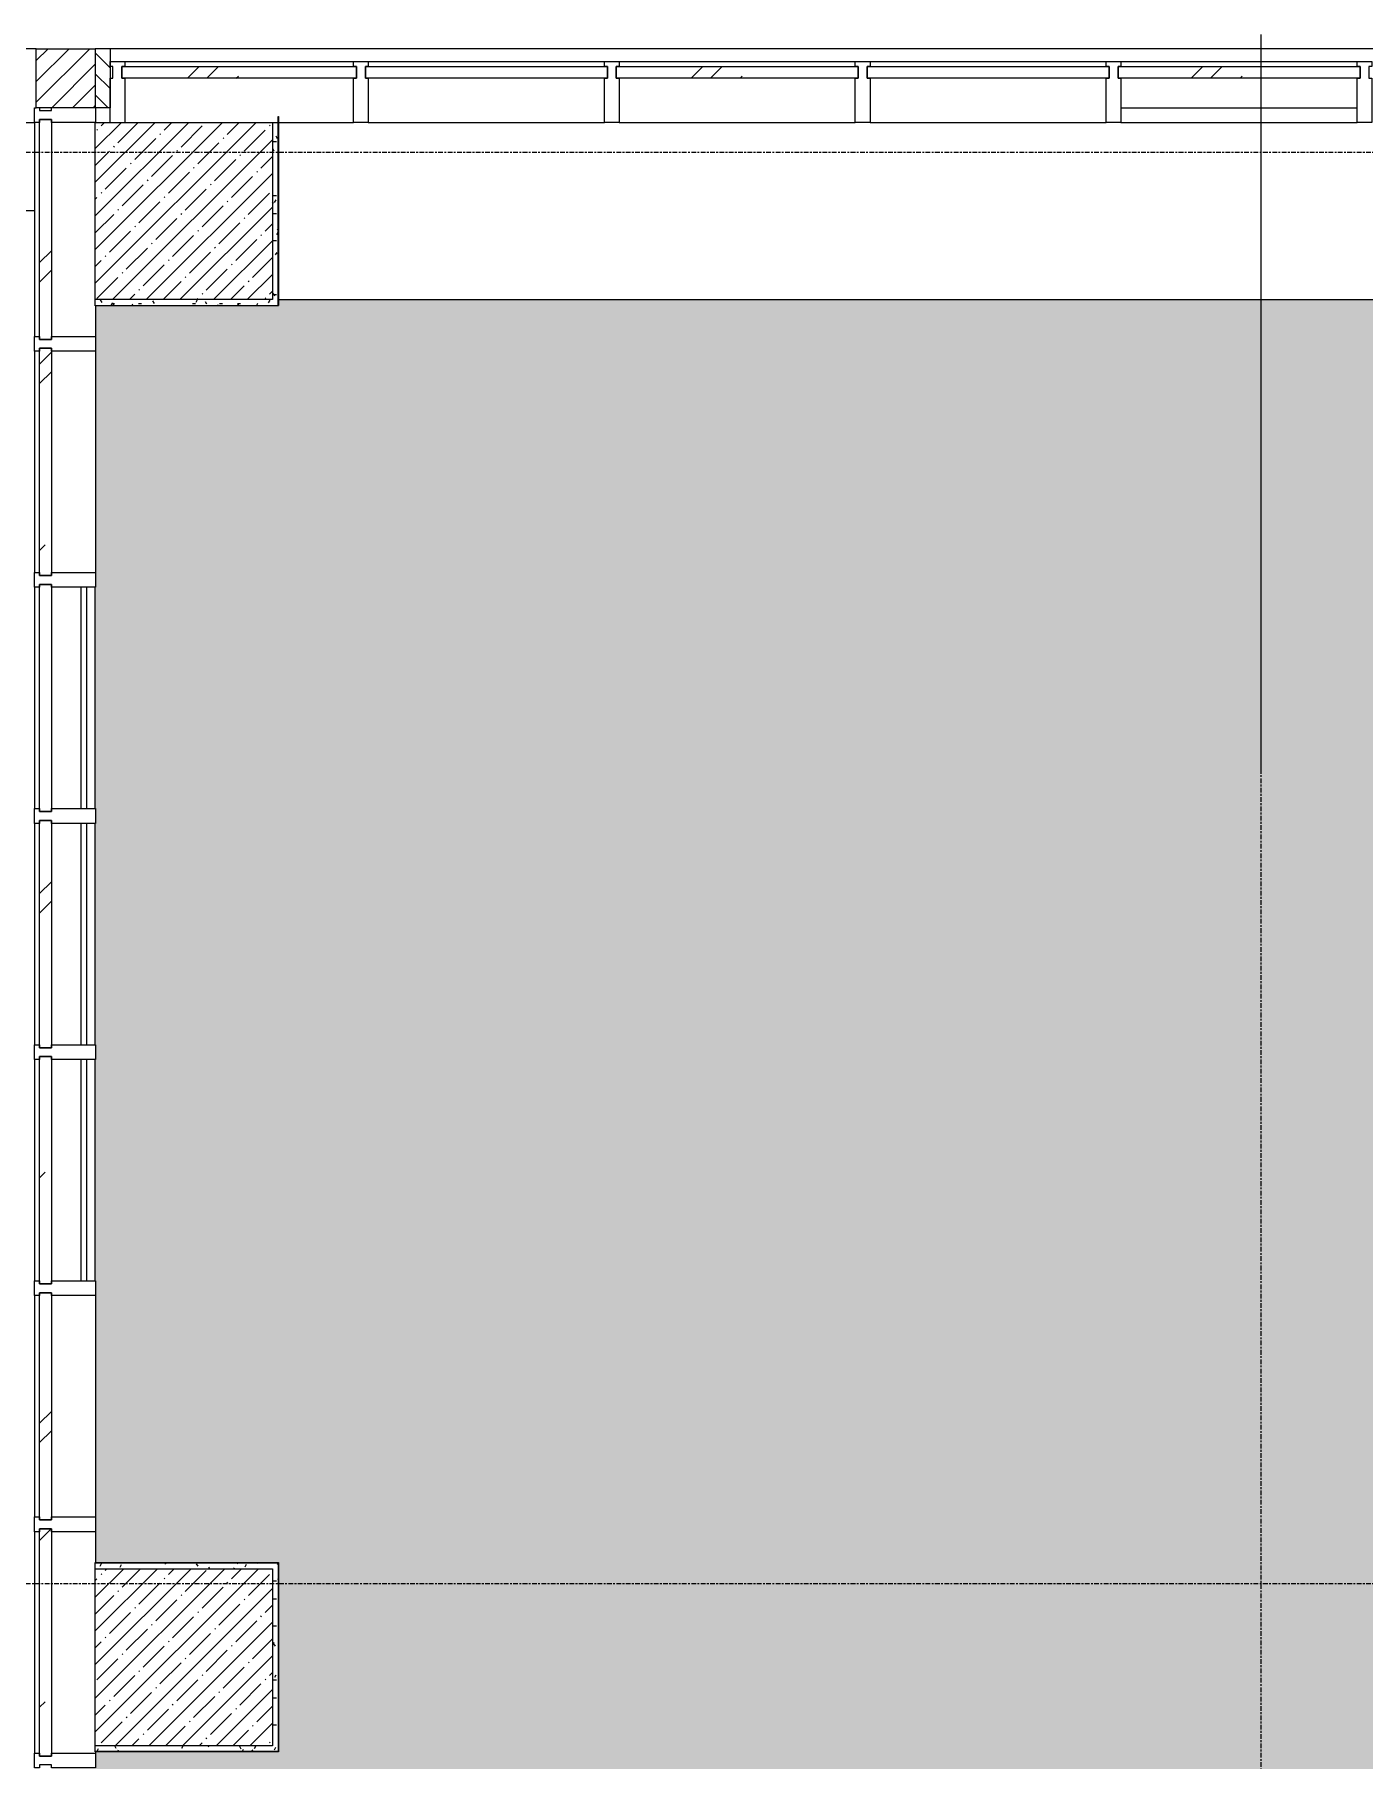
# Model space of a CAD drawing. Header units: millimetres. Extents: x -3917 to 185442, y -8553 to 29000.
# Drawn here: x 3854 to 8360, y 21550 to 27398 of the extents above; entities that cross this region are included whole.
import ezdxf

# ---------------------------------------------------------------- set-up
doc = ezdxf.new("R2010")
doc.units = ezdxf.units.MM
doc.linetypes.add('Осевая', pattern=[31.75, 6.35, -4.7625, 15.875, -4.7625])
doc.layers.add('A-CLNG-PATT-1', color=7, linetype='Continuous', lineweight=9, transparency=1)
for name, color, linetype, lineweight in [('A-GLAZ-CURT', 7, 'Continuous', 9), ('A-GLAZ-CURT-1', 7, 'Continuous', 25), ('A-GLAZ-CWMG', 7, 'Continuous', 9), ('A-GLAZ-CWMG-1', 7, 'Continuous', 25), ('A-WALL', 7, 'Continuous', 9), ('I-WALL', 7, 'Continuous', 9), ('S-COLS', 7, 'Continuous', 9), ('Оси', 7, 'Continuous', 9), ('Оси-2', 7, 'Осевая', 9)]:
    doc.layers.add(name, color=color, linetype=linetype, lineweight=lineweight)
for name, color, linetype, lineweight, true_color in [('A-WALL-1', 7, 'Continuous', 9, 0x3c3c3c), ('A-WALL-2', 7, 'Continuous', 9, 0x535353), ('A-WALL-FNSH-1', 7, 'Continuous', 9, 0x3c3c3c), ('I-WALL-1', 7, 'Continuous', 9, 0x535353), ('S-COLS-1', 9, 'Continuous', 9, 0x808080), ('S-COLS-2', 7, 'Continuous', 9, 0x3c3c3c)]:
    doc.layers.add(name, color=color, linetype=linetype, lineweight=lineweight, true_color=true_color)
pattern_1 = [(0, (0, 0), (121.92, 30.48), [10.058, -81.382, 10.058, -81.382, -487.68]), (0, (0, 0), (121.92, 30.48), [-182.88, 10.058, -172.822, 10.058, -81.382, -213.36]), (0, (0, 0), (121.92, 30.48), [-457.2, 10.058, -50.902, 10.058, -142.342]), (120, (45.72, 15.24), (-87.356454, 90.345817), [10.058, -81.382, 10.058, -81.382, -487.68]), (120, (45.72, 15.24), (-87.356454, 90.345817), [-182.88, 10.058, -172.822, 10.058, -81.382, -213.36]), (120, (45.72, 15.24), (-87.356454, 90.345817), [-457.2, 10.058, -50.902, 10.058, -142.342]), (240, (60.96, 76.2), (-34.563546, -120.825817), [10.058, -81.382, 10.058, -81.382, -487.68]), (240, (60.96, 76.2), (-34.563546, -120.825817), [-182.88, 10.058, -172.822, 10.058, -81.382, -213.36]), (240, (60.96, 76.2), (-34.563546, -120.825817), [-457.2, 10.058, -50.902, 10.058, -142.342])]

# ---------------------------------------------------------------- blocks, each defined once
blk = doc.blocks.new('Прямоугольный импост - Импост структурный с накладкой - 160мм-22858438-Сводный план потолков 2 этажа в осях 1-12')
at = {"layer": 'A-GLAZ-CWMG'}
for p, q in [((3854.1, 24725.1), (3854.1, 23975.1)), ((4011.1, 24725.1), (4011.1, 23975.1))]:
    blk.add_line(p, q, dxfattribs=at)
blk = doc.blocks.new('Прямоугольный импост - Импост структурный с накладкой - 190мм-22856805-Сводный план потолков 2 этажа в осях 1-12')
at = {"layer": 'A-GLAZ-CWMG-1'}
for p, q in [((-50, 0), (-50, 17)), ((-50, 17), (0, 17)), ((-40, 0), (-50, 0)), ((-40, -40), (-40, 0)), ((-0.1, 0), (-10, 0)), ((-10, 0), (-10, -40)), ((0, 17), (0, 11.1)), ((-50, -190), (-50, -40)), ((-50, -40), (-40, -40)), ((-10, -40), (-0.1, -40)), ((0, -190), (-50, -190))]:
    blk.add_line(p, q, dxfattribs=at)
blk = doc.blocks.new('Системная панель - Стекло - 40мм-22858580-Сводный план потолков 2 этажа в осях 1-12')
at = {"layer": 'A-GLAZ-CURT'}
h = blk.add_hatch(dxfattribs=at)
h.set_pattern_fill('FP_15', color=256, style=0, pattern_type=2)
h.set_pattern_definition([(135, (26637.62, -3971.1), (-282.843, -282.843), [200, -600]), (135, (26737.62, -4171.1), (-282.843, -282.843), [600, -200]), (135, (26837.62, -3771.1), (-282.843, -282.843), [200, -600])])
h.paths.add_polyline_path([(372.5, 40), (-372.5, 40), (-372.5, 0), (372.5, 0)])
at = {"layer": 'A-GLAZ-CURT-1'}
for p, q in [((-372.5, 0), (-372.5, 40)), ((-372.5, 40), (372.5, 40)), ((372.5, 0), (-372.5, 0)), ((372.5, 40), (372.5, 0))]:
    blk.add_line(p, q, dxfattribs=at)
blk = doc.blocks.new('Системная панель - Стекло - 40мм-V9-Сводный план потолков 2 этажа в осях 1-12')
at = {"layer": 'A-GLAZ-CURT'}
h = blk.add_hatch(dxfattribs=at)
h.set_pattern_fill('FP_17', color=256, style=0, pattern_type=2)
h.set_pattern_definition([(135, (23450.12, -3971.1), (-282.843, -282.843), [200, -600]), (135, (23550.12, -4171.1), (-282.843, -282.843), [600, -200]), (135, (23650.12, -3771.1), (-282.843, -282.843), [200, -600])])
h.paths.add_polyline_path([(385, 40), (-385, 40), (-385, 0), (385, 0)])
at = {"layer": 'A-GLAZ-CURT-1'}
for p, q in [((-385, 0), (-385, 40)), ((-385, 40), (385, 40)), ((385, 0), (-385, 0)), ((385, 40), (385, 0))]:
    blk.add_line(p, q, dxfattribs=at)
blk = doc.blocks.new('Прямоугольный импост - Импост структурный с накладкой - 190мм-22856798-Сводный план потолков 2 этажа в осях 1-12')
at = {"layer": 'A-GLAZ-CWMG-1'}
for p, q in [((25, 17), (-25, 17)), ((-25, 17), (-25, 0)), ((-25, 0), (-15, 0)), ((-15, 0), (-15, -40)), ((15, 0), (25, 0)), ((15, -40), (15, 0)), ((25, 0), (25, 17)), ((-15, -40), (-25, -40)), ((-25, -40), (-25, -190)), ((25, -40), (15, -40)), ((25, -190), (25, -40)), ((-25, -190), (25, -190))]:
    blk.add_line(p, q, dxfattribs=at)
blk = doc.blocks.new('Системная панель - Стекло - 40мм-V10-Сводный план потолков 2 этажа в осях 1-12')
at = {"layer": 'A-GLAZ-CURT'}
h = blk.add_hatch(dxfattribs=at)
h.set_pattern_fill('FP_19', color=256, style=0, pattern_type=2)
h.set_pattern_definition([(135, (22650.12, -3971.1), (-282.843, -282.843), [200, -600]), (135, (22750.12, -4171.1), (-282.843, -282.843), [600, -200]), (135, (22850.12, -3771.1), (-282.843, -282.843), [200, -600])])
h.paths.add_polyline_path([(385, 40), (-385, 40), (-385, 0), (385, 0)])
at = {"layer": 'A-GLAZ-CURT-1'}
for p, q in [((-385, 0), (-385, 40)), ((-385, 40), (385, 40)), ((385, 0), (-385, 0)), ((385, 40), (385, 0))]:
    blk.add_line(p, q, dxfattribs=at)
blk = doc.blocks.new('Системная панель - Стекло - 40мм-V11-Сводный план потолков 2 этажа в осях 1-12')
at = {"layer": 'A-GLAZ-CURT'}
h = blk.add_hatch(dxfattribs=at)
h.set_pattern_fill('FP_20', color=256, style=0, pattern_type=2)
h.set_pattern_definition([(135, (24250.12, -3971.1), (-282.843, -282.843), [200, -600]), (135, (24350.12, -4171.1), (-282.843, -282.843), [600, -200]), (135, (24450.12, -3771.1), (-282.843, -282.843), [200, -600])])
h.paths.add_polyline_path([(385, 40), (-385, 40), (-385, 0), (385, 0)])
at = {"layer": 'A-GLAZ-CURT-1'}
for p, q in [((-385, 0), (-385, 40)), ((-385, 40), (385, 40)), ((385, 0), (-385, 0)), ((385, 40), (385, 0))]:
    blk.add_line(p, q, dxfattribs=at)
blk = doc.blocks.new('Системная панель - Стекло - 40мм-22856069-Сводный план потолков 2 этажа в осях 1-12')
at = {"layer": 'A-GLAZ-CURT'}
h = blk.add_hatch(dxfattribs=at)
h.set_pattern_fill('FP_21', color=256, style=0, pattern_type=2)
h.set_pattern_definition([(45, (-4647.5, -27190), (-282.843, 282.843), [200, -600]), (45, (-4847.5, -27290), (-282.843, 282.843), [600, -200]), (45, (-4447.5, -27390), (-282.843, 282.843), [200, -600])])
h.paths.add_polyline_path([(397.5, -40), (397.5, 0), (-397.5, 0), (-397.5, -40), (-198.9, -40)])
at = {"layer": 'A-GLAZ-CURT-1'}
for p, q in [((-397.5, -40), (-397.5, 0)), ((-397.5, 0), (397.5, 0)), ((397.5, 0), (397.5, -40)), ((397.5, -40), (-397.5, -40))]:
    blk.add_line(p, q, dxfattribs=at)
blk = doc.blocks.new('Прямоугольный импост - Импост структурный с накладкой - 160мм-20149068-Сводный план потолков 2 этажа в осях 1-12')
at = {"layer": 'A-GLAZ-CWMG'}
for p, q in [((7535, 27307), (8335, 27307)), ((7535, 27150), (8335, 27150))]:
    blk.add_line(p, q, dxfattribs=at)
blk = doc.blocks.new('Прямоугольный импост - Импост структурный с накладкой - 190мм-22856065-Сводный план потолков 2 этажа в осях 1-12')
at = {"layer": 'A-GLAZ-CWMG-1'}
for p, q in [((25, 190), (-25, 190)), ((-25, 190), (-25, 40)), ((25, 40), (25, 190)), ((-25, 40), (-15, 40)), ((-15, 0), (-25, 0)), ((-25, 0), (-25, -17)), ((-15, 40), (-15, 0)), ((15, 0), (15, 40)), ((15, 40), (25, 40)), ((25, 0), (15, 0)), ((25, -17), (25, 0)), ((-25, -17), (25, -17))]:
    blk.add_line(p, q, dxfattribs=at)
blk = doc.blocks.new('Прямоугольный импост - Импост структурный с накладкой - 190мм-V16-Сводный план потолков 2 этажа в осях 1-12')
at = {"layer": 'A-GLAZ-CWMG-1'}
for p, q in [((-50, 40), (-50, 190)), ((0, 190), (0, 40)), ((-40, 40), (-50, 40)), ((-50, 0), (-40, 0)), ((-50, -17), (-50, 0)), ((-40, 0), (-40, 40)), ((0, 40), (-10, 40)), ((-10, 40), (-10, 0)), ((-10, 0), (0, 0)), ((0, 0), (0, -17)), ((0, -17), (-50, -17))]:
    blk.add_line(p, q, dxfattribs=at)
blk = doc.blocks.new('Системная панель - Стекло - 40мм-V24-Сводный план потолков 2 этажа в осях 1-12')
at = {"layer": 'A-GLAZ-CURT-1'}
for p, q in [((-385, 0), (-385, 40)), ((-385, 40), (385, 40)), ((385, 0), (-385, 0)), ((385, 40), (385, 0))]:
    blk.add_line(p, q, dxfattribs=at)
blk = doc.blocks.new('Прямоугольный импост - Импост структурный с накладкой - 190мм-23186009-Сводный план потолков 2 этажа в осях 1-12')
at = {"layer": 'A-GLAZ-CWMG'}
for p, q in [((3854.1, 26325.1), (3854.1, 25575.1)), ((4061.1, 26325.1), (4061.1, 25575.1))]:
    blk.add_line(p, q, dxfattribs=at)
blk = doc.blocks.new('Системная панель - Стекло - 40мм-V27-Сводный план потолков 2 этажа в осях 1-12')
at = {"layer": 'A-GLAZ-CURT'}
h = blk.add_hatch(dxfattribs=at)
h.set_pattern_fill('FP_35', color=256, style=0, pattern_type=2)
h.set_pattern_definition([(45, (-8035, -27190), (-282.8427, 282.8427), [200, -600]), (45, (-8235, -27290), (-282.8427, 282.8427), [600, -200]), (45, (-7835, -27390), (-282.8427, 282.8427), [200, -600])])
h.paths.add_polyline_path([(410, -40), (410, 0), (-410, 0), (-410, -40), (81.2, -40)])
at = {"layer": 'A-GLAZ-CURT-1'}
for p, q in [((-410, -40), (-410, 0)), ((-410, 0), (410, 0)), ((410, -40), (-410, -40)), ((410, 0), (410, -40))]:
    blk.add_line(p, q, dxfattribs=at)
blk = doc.blocks.new('Прямоугольный импост - Импост структурный с накладкой - 190мм-V28-Сводный план потолков 2 этажа в осях 1-12')
at = {"layer": 'A-GLAZ-CWMG'}
for p, q in [((6685, 27307), (7485, 27307)), ((6685, 27100), (7485, 27100))]:
    blk.add_line(p, q, dxfattribs=at)
blk = doc.blocks.new('Системная панель - Стекло - 40мм-V36-Сводный план потолков 2 этажа в осях 1-12')
at = {"layer": 'A-GLAZ-CURT'}
h = blk.add_hatch(dxfattribs=at)
h.set_pattern_fill('FP_45', color=256, style=0, pattern_type=2)
h.set_pattern_definition([(45, (-7185, -27190), (-282.8427, 282.8427), [200, -600]), (45, (-7385, -27290), (-282.8427, 282.8427), [600, -200]), (45, (-6985, -27390), (-282.8427, 282.8427), [200, -600])])
h.paths.add_polyline_path([(410, -40), (410, 0), (-410, 0), (-410, -40), (-291.4, -40)])
at = {"layer": 'A-GLAZ-CURT-1'}
for p, q in [((-410, -40), (-410, 0)), ((-410, 0), (410, 0)), ((410, -40), (-410, -40)), ((410, 0), (410, -40))]:
    blk.add_line(p, q, dxfattribs=at)
blk = doc.blocks.new('Системная панель - Стекло - 40мм-V37-Сводный план потолков 2 этажа в осях 1-12')
at = {"layer": 'A-GLAZ-CURT'}
h = blk.add_hatch(dxfattribs=at)
h.set_pattern_fill('FP_46', color=256, style=0, pattern_type=2)
h.set_pattern_definition([(45, (-5485, -27190), (-282.843, 282.843), [200, -600]), (45, (-5685, -27290), (-282.8427, 282.8427), [600, -200]), (45, (-5285, -27390), (-282.8427, 282.8427), [200, -600])])
h.paths.add_polyline_path([(410, -40), (410, 0), (-410, 0), (-410, -40), (186.1, -40)])
at = {"layer": 'A-GLAZ-CURT-1'}
for p, q in [((-410, -40), (-410, 0)), ((-410, 0), (410, 0)), ((410, -40), (-410, -40)), ((410, 0), (410, -40))]:
    blk.add_line(p, q, dxfattribs=at)
blk = doc.blocks.new('Прямоугольный импост - Импост структурный с накладкой - 190мм-23186025-Сводный план потолков 2 этажа в осях 1-12')
at = {"layer": 'A-GLAZ-CWMG'}
for p, q in [((4160, 27307), (4935, 27307)), ((4680, 27100), (4935, 27100))]:
    blk.add_line(p, q, dxfattribs=at)
blk = doc.blocks.new('Прямоугольный импост - Импост структурный с накладкой - 190мм-V39-Сводный план потолков 2 этажа в осях 1-12')
at = {"layer": 'A-GLAZ-CWMG'}
for p, q in [((3854.1, 22325.1), (3854.1, 21575.1)), ((4061.1, 22325.1), (4061.1, 22220)), ((4061.1, 21580), (4061.1, 21575.1))]:
    blk.add_line(p, q, dxfattribs=at)
blk = doc.blocks.new('BSC_Колонна _Прямоугольная - 200х200-22401950-Сводный план потолков 2 этажа в осях 1-12')
at = {"layer": 'S-COLS-1'}
h = blk.add_hatch(dxfattribs=at)
h.set_pattern_fill('FP_50', color=256, style=0, pattern_type=2)
h.set_pattern_definition([(45, (-3960, -27250), (-35.35534, 35.35534), [])])
h.paths.add_polyline_path([(-100, -100), (100, -100), (100, 100), (-100, 100), (-100, -50.2)])
at = {"layer": 'S-COLS-2'}
for p, q in [((-100, 100), (100, 100)), ((-100, -100), (-100, 100)), ((100, 100), (100, -100)), ((100, -100), (-100, -100))]:
    blk.add_line(p, q, dxfattribs=at)
blk = doc.blocks.new('Системная панель - Стекло - 40мм-V41-Сводный план потолков 2 этажа в осях 1-12')
at = {"layer": 'A-GLAZ-CURT'}
h = blk.add_hatch(dxfattribs=at)
h.set_pattern_fill('FP_51', color=256, style=0, pattern_type=2)
h.set_pattern_definition([(45, (-6335, -27190), (-282.8427, 282.8427), [200, -600]), (45, (-6535, -27290), (-282.8427, 282.8427), [600, -200]), (45, (-6135, -27390), (-282.8427, 282.8427), [200, -600])])
h.paths.add_polyline_path([(410, -40), (410, 0), (-410, 0), (-410, -40)])
at = {"layer": 'A-GLAZ-CURT-1'}
for p, q in [((-410, -40), (-410, 0)), ((-410, 0), (410, 0)), ((410, -40), (-410, -40)), ((410, 0), (410, -40))]:
    blk.add_line(p, q, dxfattribs=at)
blk = doc.blocks.new('Системная панель - Стекло - 40мм-V42-Сводный план потолков 2 этажа в осях 1-12')
at = {"layer": 'A-GLAZ-CURT'}
h = blk.add_hatch(dxfattribs=at)
h.set_pattern_fill('FP_52', color=256, style=0, pattern_type=2)
h.set_pattern_definition([(135, (25850.12, -3971.1), (-282.843, -282.843), [200, -600]), (135, (25950.12, -4171.1), (-282.843, -282.843), [600, -200]), (135, (26050.12, -3771.1), (-282.843, -282.843), [200, -600])])
h.paths.add_polyline_path([(385, 40), (-385, 40), (-385, 0), (385, 0)])
at = {"layer": 'A-GLAZ-CURT-1'}
for p, q in [((-385, 0), (-385, 40)), ((-385, 40), (385, 40)), ((385, 0), (-385, 0)), ((385, 40), (385, 0))]:
    blk.add_line(p, q, dxfattribs=at)
blk = doc.blocks.new('Прямоугольный импост - Импост структурный с накладкой - 190мм-23186016-Сводный план потолков 2 этажа в осях 1-12')
at = {"layer": 'A-GLAZ-CWMG'}
for p, q in [((3854.1, 27100.1), (3854.1, 26375.1)), ((4061.1, 26480), (4061.1, 26375.1))]:
    blk.add_line(p, q, dxfattribs=at)
blk = doc.blocks.new('BSC_Колонна _Прямоугольная - 600х600-V46-Сводный план потолков 2 этажа в осях 1-12')
at = {"layer": 'S-COLS-1'}
h = blk.add_hatch(dxfattribs=at)
h.set_pattern_fill('FP_56', color=256, style=0, pattern_type=2)
h.set_pattern_definition([(45, (-4360, -26800), (-57.02463, 57.02463), []), (45, (-4302.975, -26800), (-57.02463, 57.02463), [100.806, -20.161, 3.353, -16.808])])
h.paths.add_polyline_path([(-300, -300), (300, -300), (300, 300), (-300, 300)])
at = {"layer": 'S-COLS-2'}
for p, q in [((-300, 300), (300, 300)), ((-300, -300), (-300, 300)), ((300, 300), (300, -300)), ((300, -300), (-300, -300))]:
    blk.add_line(p, q, dxfattribs=at)
blk = doc.blocks.new('BSC_Колонна _Прямоугольная - 600х600-V47-Сводный план потолков 2 этажа в осях 1-12')
at = {"layer": 'S-COLS-1'}
h = blk.add_hatch(dxfattribs=at)
h.set_pattern_fill('FP_58', color=256, style=0, pattern_type=2)
h.set_pattern_definition([(45, (-4360, -21900), (-57.02463, 57.02463), []), (45, (-4302.975, -21900), (-57.02463, 57.02463), [100.806, -20.161, 3.353, -16.808])])
h.paths.add_polyline_path([(-300, -300), (300, -300), (300, 300), (-300, 300)])
at = {"layer": 'S-COLS-2'}
for p, q in [((-300, 300), (300, 300)), ((-300, -300), (-300, 300)), ((300, 300), (300, -300)), ((300, -300), (-300, -300))]:
    blk.add_line(p, q, dxfattribs=at)
blk = doc.blocks.new('Системная панель - Стекло - 40мм-V53-Сводный план потолков 2 этажа в осях 1-12')
at = {"layer": 'A-GLAZ-CURT'}
h = blk.add_hatch(dxfattribs=at)
h.set_pattern_fill('FP_65', color=256, style=0, pattern_type=2)
h.set_pattern_definition([(135, (21850.12, -3971.1), (-282.843, -282.843), [200, -600]), (135, (21950.12, -4171.1), (-282.843, -282.843), [600, -200]), (135, (22050.12, -3771.1), (-282.843, -282.843), [200, -600])])
h.paths.add_polyline_path([(385, 40), (-385, 40), (-385, 0), (385, 0)])
at = {"layer": 'A-GLAZ-CURT-1'}
for p, q in [((-385, 0), (-385, 40)), ((-385, 40), (385, 40)), ((385, 0), (-385, 0)), ((385, 40), (385, 0))]:
    blk.add_line(p, q, dxfattribs=at)
blk = doc.blocks.new('Прямоугольный импост - Импост структурный с накладкой - 170мм-23186685-Сводный план потолков 2 этажа в осях 1-12')
at = {"layer": 'A-GLAZ-CWMG'}
for p, q in [((4031.1, 24775.1), (4031.1, 25525.1)), ((4031.1, 23975.1), (4031.1, 24725.1)), ((4031.1, 23175.1), (4031.1, 23925.1))]:
    blk.add_line(p, q, dxfattribs=at)

msp = doc.modelspace()

# ---------------------------------------------------------------- hatches: boundary and pattern name
at = {"layer": 'A-CLNG-PATT-1'}
h = msp.add_hatch(color=256, dxfattribs=at)
h.paths.add_polyline_path([(12800, 15200), (13690, 15200), (13690, 26500), (9730, 26500), (9730, 26480), (9090, 26480), (9090, 26500), (4680, 26500), (4680, 26480), (4061.1, 26480), (4061.1, 22220), (4680, 22220), (4680, 21580), (4061.1, 21580), (4061.1, 18450), (4066.1, 18450.3), (4066.2, 18470.3), (4680, 18469.2), (4680, 17830), (4064.8, 17830), (4064.8, 17850), (4061.1, 17850), (4060, 15200), (12790, 15200)])
h.paths.add_polyline_path([(13464.9, 17951.5), (13418.1, 17963), (13375.4, 17985.4), (13339.3, 18017.4), (13311.9, 18057.1), (13294.8, 18102.1), (13289, 18150), (13294.8, 18197.9), (13311.9, 18242.9), (13339.3, 18282.6), (13375.4, 18314.6), (13418.1, 18337), (13464.9, 18348.5), (13513.1, 18348.5), (13559.9, 18337), (13602.6, 18314.6), (13638.7, 18282.6), (13666.1, 18242.9), (13683.2, 18197.9), (13689, 18150), (13683.2, 18102.1), (13666.1, 18057.1), (13638.7, 18017.4), (13602.6, 17985.4), (13559.9, 17963), (13513.1, 17951.5)])
h.paths.add_polyline_path([(13513.1, 23241.5), (13464.9, 23241.5), (13418.1, 23253), (13375.4, 23275.4), (13339.3, 23307.4), (13311.9, 23347.1), (13294.8, 23392.1), (13289, 23440), (13294.8, 23487.9), (13311.9, 23532.9), (13339.3, 23572.6), (13375.4, 23604.6), (13418.1, 23627), (13464.9, 23638.5), (13513.1, 23638.5), (13559.9, 23627), (13602.6, 23604.6), (13638.7, 23572.6), (13666.1, 23532.9), (13683.2, 23487.9), (13689, 23440), (13683.2, 23392.1), (13666.1, 23347.1), (13638.7, 23307.4), (13602.6, 23275.4), (13559.9, 23253)])
at = {"layer": 'A-WALL'}
h = msp.add_hatch(dxfattribs=at)
h.set_pattern_fill('FP_14', color=256, style=0, pattern_type=2)
h.set_pattern_definition([(135, (0, 0), (-35.35534, -35.35534), [])])
h.paths.add_polyline_path([(13689, 27150), (13710, 27150), (13710, 27350), (13460.3, 27350), (13460.3, 27150)])
h.paths.add_polyline_path([(4060, 27150), (4110, 27150), (4110, 27350), (4060, 27350), (4060, 27199.8)])
at = {"layer": 'I-WALL'}
h = msp.add_hatch(dxfattribs=at)
h.set_pattern_fill('FP_79', color=256, style=0, pattern_type=2)
h.set_pattern_definition(pattern_1)
h.paths.add_polyline_path([(4680, 26500), (4680, 27100), (4660, 27100), (4660, 26500)])
h = msp.add_hatch(dxfattribs=at)
h.set_pattern_fill('FP_79', color=256, style=0, pattern_type=2)
h.set_pattern_definition(pattern_1)
h.paths.add_polyline_path([(4680, 26480), (4680, 26500), (4060, 26500), (4060, 26480), (4660, 26480)])
h = msp.add_hatch(dxfattribs=at)
h.set_pattern_fill('FP_79', color=256, style=0, pattern_type=2)
h.set_pattern_definition(pattern_1)
h.paths.add_polyline_path([(4060, 22200), (4660, 22200), (4660, 22220), (4060, 22220)])
h = msp.add_hatch(dxfattribs=at)
h.set_pattern_fill('FP_79', color=256, style=0, pattern_type=2)
h.set_pattern_definition(pattern_1)
h.paths.add_polyline_path([(4660, 21600), (4680, 21600), (4680, 22220), (4660, 22220), (4660, 22200)])
h = msp.add_hatch(dxfattribs=at)
h.set_pattern_fill('FP_79', color=256, style=0, pattern_type=2)
h.set_pattern_definition(pattern_1)
h.paths.add_polyline_path([(4680, 21580), (4680, 21600), (4060, 21600), (4060, 21580), (4660, 21580)])

# ---------------------------------------------------------------- linework, layer by layer
at = {"layer": 'A-WALL-1'}
for p, q in [((4110, 27350), (4110, 27150)), ((4110, 27150), (4060, 27150)), ((4660, 27100), (4680, 27100)), ((4060, 26480), (4060, 26500)), ((4060, 22220), (4680, 22220)), ((4060, 22200), (4060, 22220)), ((4680, 22220), (4680, 21580)), ((4060, 21580), (4060, 21600)), ((4680, 21580), (4060, 21580))]:
    msp.add_line(p, q, dxfattribs=at)
at = {"layer": 'A-WALL-2'}
for p, q in [((3860, 27350), (-541.5, 27350)), ((13710, 27350), (4060, 27350)), ((-541.5, 27100), (3854.1, 27100)), ((7535, 27100), (8335, 27100))]:
    msp.add_line(p, q, dxfattribs=at)
at = {"layer": 'A-WALL-FNSH-1'}
for p, q in [((4680, 26479), (4680, 27120.5)), ((4680, 27120.5), (4681, 27120.5)), ((4681, 27120.5), (4681, 26480)), ((4060, 26480), (4681, 26480)), ((4060, 26479), (4060, 26480)), ((4680, 26479), (4060, 26479)), ((4060, 22220), (4060, 22221)), ((4060, 22221), (4681, 22221)), ((4681, 22221), (4681, 21579)), ((4060, 21579), (4060, 21580)), ((4681, 21579), (4060, 21579))]:
    msp.add_line(p, q, dxfattribs=at)
at = {"layer": 'I-WALL-1'}
for p, q in [((3810, 26801.5), (3854.1, 26801.5)), ((4680, 26500), (9090, 26500)), ((4060, 24775), (4060, 25525.4)), ((4060, 23975), (4060, 24725.4)), ((4060, 23175), (4060, 23925.4))]:
    msp.add_line(p, q, dxfattribs=at)
at = {"layer": 'Оси'}
msp.add_line((8010, 24898.1), (8010, 27398.1), dxfattribs=at)
at = {"layer": 'Оси-2'}
for p, q in [((-599.2, 27000), (31340, 27000)), ((8010, 593.7), (8010, 24898.1)), ((-599.2, 22150), (35990, 22150))]:
    msp.add_line(p, q, dxfattribs=at)

# ---------------------------------------------------------------- block references
at = {"layer": 'A-GLAZ-CURT'}
for name, p in [('Системная панель - Стекло - 40мм-22856069-Сводный план потолков 2 этажа в осях 1-12', (4547.5, 27290)), ('Системная панель - Стекло - 40мм-V37-Сводный план потолков 2 этажа в осях 1-12', (5385, 27290)), ('Системная панель - Стекло - 40мм-V41-Сводный план потолков 2 этажа в осях 1-12', (6235, 27290)), ('Системная панель - Стекло - 40мм-V36-Сводный план потолков 2 этажа в осях 1-12', (7085, 27290)), ('Системная панель - Стекло - 40мм-V27-Сводный план потолков 2 этажа в осях 1-12', (7935, 27290))]:
    msp.add_blockref(name, p, dxfattribs=at)
at = {"layer": 'A-GLAZ-CURT', "rotation": 269.9999999999999}
for name, p in [('Системная панель - Стекло - 40мм-22858580-Сводный план потолков 2 этажа в осях 1-12', (3871.1, 26737.6)), ('Системная панель - Стекло - 40мм-V42-Сводный план потолков 2 этажа в осях 1-12', (3871.1, 25950.1)), ('Системная панель - Стекло - 40мм-V24-Сводный план потолков 2 этажа в осях 1-12', (3871.1, 25150.1)), ('Системная панель - Стекло - 40мм-V11-Сводный план потолков 2 этажа в осях 1-12', (3871.1, 24350.1)), ('Системная панель - Стекло - 40мм-V9-Сводный план потолков 2 этажа в осях 1-12', (3871.1, 23550.1)), ('Системная панель - Стекло - 40мм-V10-Сводный план потолков 2 этажа в осях 1-12', (3871.1, 22750.1)), ('Системная панель - Стекло - 40мм-V53-Сводный план потолков 2 этажа в осях 1-12', (3871.1, 21950.1))]:
    msp.add_blockref(name, p, dxfattribs=at)
at = {"layer": 'A-GLAZ-CWMG'}
for name, p, rotation in [('Прямоугольный импост - Импост структурный с накладкой - 190мм-V16-Сводный план потолков 2 этажа в осях 1-12', (4110, 27290), 180), ('Прямоугольный импост - Импост структурный с накладкой - 190мм-22856805-Сводный план потолков 2 этажа в осях 1-12', (3871.1, 27150.1), 89.99999999999991)]:
    msp.add_blockref(name, p, dxfattribs=dict(at, rotation=rotation))
for name, p in [('Прямоугольный импост - Импост структурный с накладкой - 190мм-23186025-Сводный план потолков 2 этажа в осях 1-12', (0, 0)), ('Прямоугольный импост - Импост структурный с накладкой - 190мм-V28-Сводный план потолков 2 этажа в осях 1-12', (-1700, 0)), ('Прямоугольный импост - Импост структурный с накладкой - 190мм-V28-Сводный план потолков 2 этажа в осях 1-12', (-850, 0)), ('Прямоугольный импост - Импост структурный с накладкой - 190мм-V28-Сводный план потолков 2 этажа в осях 1-12', (0, 0)), ('Прямоугольный импост - Импост структурный с накладкой - 160мм-20149068-Сводный план потолков 2 этажа в осях 1-12', (0, 0)), ('Прямоугольный импост - Импост структурный с накладкой - 190мм-23186016-Сводный план потолков 2 этажа в осях 1-12', (0, 0)), ('Прямоугольный импост - Импост структурный с накладкой - 190мм-23186009-Сводный план потолков 2 этажа в осях 1-12', (0, 0)), ('Прямоугольный импост - Импост структурный с накладкой - 160мм-22858438-Сводный план потолков 2 этажа в осях 1-12', (0, 800)), ('Прямоугольный импост - Импост структурный с накладкой - 170мм-23186685-Сводный план потолков 2 этажа в осях 1-12', (0, 0)), ('Прямоугольный импост - Импост структурный с накладкой - 160мм-22858438-Сводный план потолков 2 этажа в осях 1-12', (0, 0)), ('Прямоугольный импост - Импост структурный с накладкой - 160мм-22858438-Сводный план потолков 2 этажа в осях 1-12', (0, -800)), ('Прямоугольный импост - Импост структурный с накладкой - 190мм-23186009-Сводный план потолков 2 этажа в осях 1-12', (0, -3200)), ('Прямоугольный импост - Импост структурный с накладкой - 190мм-V39-Сводный план потолков 2 этажа в осях 1-12', (0, 0))]:
    msp.add_blockref(name, p, dxfattribs=at)
at = {"layer": 'A-GLAZ-CWMG', "extrusion": (0, 0, -1)}
for name, p, rotation in [('Прямоугольный импост - Импост структурный с накладкой - 190мм-22856065-Сводный план потолков 2 этажа в осях 1-12', (-4960, 27290), 180), ('Прямоугольный импост - Импост структурный с накладкой - 190мм-22856065-Сводный план потолков 2 этажа в осях 1-12', (-5810, 27290), 180), ('Прямоугольный импост - Импост структурный с накладкой - 190мм-22856065-Сводный план потолков 2 этажа в осях 1-12', (-6660, 27290), 180), ('Прямоугольный импост - Импост структурный с накладкой - 190мм-22856065-Сводный план потолков 2 этажа в осях 1-12', (-7510, 27290), 180), ('Прямоугольный импост - Импост структурный с накладкой - 190мм-22856065-Сводный план потолков 2 этажа в осях 1-12', (-8360, 27290), 180), ('Прямоугольный импост - Импост структурный с накладкой - 190мм-22856798-Сводный план потолков 2 этажа в осях 1-12', (-3871.1, 26350.1), 270.0000000000001), ('Прямоугольный импост - Импост структурный с накладкой - 190мм-22856798-Сводный план потолков 2 этажа в осях 1-12', (-3871.1, 25550.1), 270.0000000000001), ('Прямоугольный импост - Импост структурный с накладкой - 190мм-22856798-Сводный план потолков 2 этажа в осях 1-12', (-3871.1, 24750.1), 270.0000000000001), ('Прямоугольный импост - Импост структурный с накладкой - 190мм-22856798-Сводный план потолков 2 этажа в осях 1-12', (-3871.1, 23950.1), 270.0000000000001), ('Прямоугольный импост - Импост структурный с накладкой - 190мм-22856798-Сводный план потолков 2 этажа в осях 1-12', (-3871.1, 23150.1), 270.0000000000001), ('Прямоугольный импост - Импост структурный с накладкой - 190мм-22856798-Сводный план потолков 2 этажа в осях 1-12', (-3871.1, 22350.1), 270.0000000000001), ('Прямоугольный импост - Импост структурный с накладкой - 190мм-22856798-Сводный план потолков 2 этажа в осях 1-12', (-3871.1, 21550.1), 270.0000000000001)]:
    msp.add_blockref(name, p, dxfattribs=dict(at, rotation=rotation))
at = {"layer": 'S-COLS'}
for name, p in [('BSC_Колонна _Прямоугольная - 200х200-22401950-Сводный план потолков 2 этажа в осях 1-12', (3960, 27250)), ('BSC_Колонна _Прямоугольная - 600х600-V46-Сводный план потолков 2 этажа в осях 1-12', (4360, 26800)), ('BSC_Колонна _Прямоугольная - 600х600-V47-Сводный план потолков 2 этажа в осях 1-12', (4360, 21900))]:
    msp.add_blockref(name, p, dxfattribs=at)

doc.saveas('drawing.dxf')
